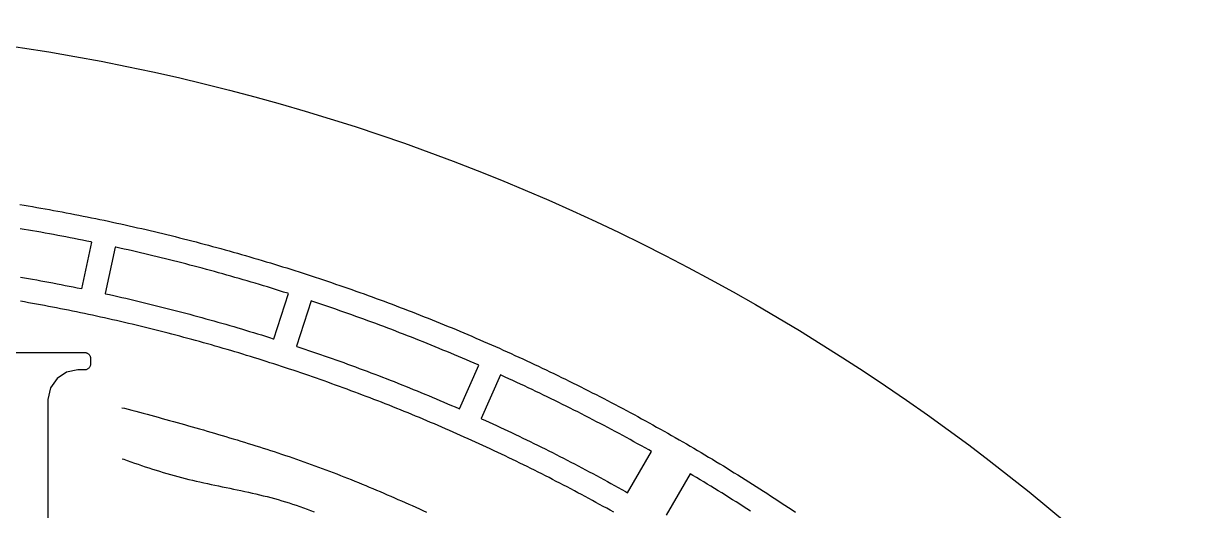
# Model space of a CAD drawing. Header units: millimetres. Extents: x -14.2 to 14.2, y -14.2 to 14.2.
# Drawn here: x 2.18 to 9.99, y 10.98 to 14.25 of the extents above; entities that cross this region are included whole.
import ezdxf

# ---------------------------------------------------------------- set-up
doc = ezdxf.new("R2010")
doc.units = ezdxf.units.MM
for name, color, linetype in [('ALTIN', 2, 'Continuous'), ('DOKU', 8, 'Continuous'), ('KESIM', 1, 'Continuous')]:
    doc.layers.add(name, color=color, linetype=linetype)

msp = doc.modelspace()

# ---------------------------------------------------------------- linework, layer by layer
at = {"layer": 'ALTIN'}
for points in [[(2.1518, 13.0336), (2.1803, 13.0288), (2.2087, 13.024), (2.2371, 13.0192), (2.2655, 13.0143), (2.2939, 13.0093), (2.3223, 13.0043), (2.3506, 12.9992), (2.379, 12.994), (2.4073, 12.9888), (2.4357, 12.9835), (2.464, 12.9782), (2.4923, 12.9728), (2.5206, 12.9673), (2.5489, 12.9618), (2.5771, 12.9562), (2.6054, 12.9505), (2.6337, 12.9448), (2.6619, 12.939), (2.6901, 12.9332), (2.7183, 12.9273), (2.7465, 12.9213), (2.7747, 12.9153), (2.8029, 12.9092), (2.831, 12.9031), (2.8592, 12.8969), (2.8873, 12.8906), (2.9154, 12.8843), (2.9435, 12.8779), (2.9716, 12.8714), (2.9997, 12.8649), (3.0277, 12.8583), (3.0558, 12.8517), (3.0838, 12.845), (3.1118, 12.8382), (3.1398, 12.8314), (3.1678, 12.8245), (3.1958, 12.8176), (3.2237, 12.8106), (3.2517, 12.8035), (3.2796, 12.7964), (3.3075, 12.7892), (3.3354, 12.782), (3.3633, 12.7747), (3.3912, 12.7673), (3.419, 12.7599), (3.4468, 12.7524), (3.4746, 12.7448), (3.5024, 12.7372), (3.5302, 12.7296), (3.558, 12.7218), (3.5857, 12.714), (3.6135, 12.7062), (3.6412, 12.6983), (3.6689, 12.6903), (3.6965, 12.6823), (3.7242, 12.6742), (3.7518, 12.666), (3.7795, 12.6578), (3.8071, 12.6495), (3.8347, 12.6412), (3.8622, 12.6328), (3.8898, 12.6243), (3.9173, 12.6158), (3.9448, 12.6072), (3.9723, 12.5986), (3.9998, 12.5899), (4.0273, 12.5811), (4.0547, 12.5723), (4.0821, 12.5635), (4.1095, 12.5545), (4.1369, 12.5455), (4.1643, 12.5365), (4.1916, 12.5274), (4.2189, 12.5182), (4.2462, 12.5089), (4.2735, 12.4997), (4.3008, 12.4903), (4.328, 12.4809), (4.3552, 12.4714), (4.3824, 12.4619), (4.4096, 12.4523), (4.4367, 12.4426), (4.4639, 12.4329), (4.491, 12.4232), (4.5181, 12.4133), (4.5452, 12.4035), (4.5722, 12.3935), (4.5992, 12.3835), (4.6262, 12.3734), (4.6532, 12.3633), (4.6802, 12.3531), (4.7071, 12.3429), (4.734, 12.3326), (4.7609, 12.3222), (4.7878, 12.3118), (4.8147, 12.3013), (4.8415, 12.2908), (4.8683, 12.2802), (4.8951, 12.2696), (4.9218, 12.2589), (4.9486, 12.2481), (4.9753, 12.2373), (5.0019, 12.2264), (5.0286, 12.2154), (5.0552, 12.2044), (5.0819, 12.1934), (5.1085, 12.1823), (5.135, 12.1711), (5.1616, 12.1599), (5.1881, 12.1486), (5.2146, 12.1372), (5.241, 12.1258), (5.2675, 12.1144), (5.2939, 12.1028), (5.3203, 12.0913), (5.3467, 12.0796), (5.373, 12.0679), (5.3993, 12.0562), (5.4256, 12.0444), (5.4519, 12.0325), (5.4781, 12.0206), (5.5043, 12.0086), (5.5305, 11.9966), (5.5567, 11.9845), (5.5828, 11.9723), (5.6089, 11.9601), (5.635, 11.9479), (5.661, 11.9355), (5.6871, 11.9232), (5.7131, 11.9107), (5.739, 11.8982), (5.765, 11.8857), (5.7909, 11.8731), (5.8168, 11.8604), (5.8426, 11.8477), (5.8685, 11.8349), (5.8943, 11.8221), (5.9201, 11.8092), (5.9458, 11.7963), (5.9715, 11.7833), (5.9972, 11.7702), (6.0229, 11.7571), (6.0485, 11.7439), (6.0741, 11.7307), (6.0997, 11.7174), (6.1252, 11.7041), (6.1508, 11.6907), (6.1763, 11.6772), (6.2017, 11.6637), (6.2272, 11.6502), (6.2526, 11.6366), (6.2779, 11.6229), (6.3033, 11.6092), (6.3286, 11.5954), (6.3539, 11.5816), (6.3791, 11.5677), (6.4043, 11.5537), (6.4295, 11.5397), (6.4547, 11.5257), (6.4798, 11.5116), (6.5049, 11.4974), (6.53, 11.4832), (6.555, 11.4689), (6.58, 11.4546), (6.605, 11.4402), (6.6299, 11.4258), (6.6549, 11.4113), (6.6797, 11.3967), (6.7046, 11.3821), (6.7294, 11.3675), (6.7542, 11.3528), (6.7789, 11.338), (6.8037, 11.3232), (6.8283, 11.3083), (6.853, 11.2934), (6.8776, 11.2784), (6.9022, 11.2634), (6.9268, 11.2483), (6.9513, 11.2332), (6.9758, 11.218), (7.0002, 11.2027), (7.0247, 11.1874), (7.049, 11.1721), (7.0734, 11.1567), (7.0977, 11.1412), (7.122, 11.1257), (7.1463, 11.1101), (7.1705, 11.0945), (7.1947, 11.0788), (7.2188, 11.0631), (7.243, 11.0473), (7.267, 11.0315), (7.2911, 11.0156), (7.3151, 10.9997), (7.3391, 10.9837), (7.363, 10.9677)], [(2.1558, 12.5461), (2.1832, 12.5414), (2.2105, 12.5366), (2.2379, 12.5318), (2.2652, 12.5268), (2.2925, 12.5219), (2.3199, 12.5168), (2.3472, 12.5117), (2.3745, 12.5066), (2.4017, 12.5014), (2.429, 12.4961), (2.4563, 12.4908), (2.4835, 12.4854), (2.5107, 12.4799), (2.538, 12.4744), (2.5652, 12.4689), (2.5684, 12.4682), (2.6349, 12.7812), (2.6296, 12.7823), (2.6018, 12.788), (2.5738, 12.7937), (2.5459, 12.7992), (2.518, 12.8048), (2.4901, 12.8102), (2.4621, 12.8156), (2.4341, 12.821), (2.4062, 12.8263), (2.3782, 12.8315), (2.3502, 12.8366), (2.3222, 12.8417), (2.2941, 12.8468), (2.2661, 12.8517), (2.2381, 12.8567), (2.21, 12.8615), (2.1819, 12.8663), (2.1539, 12.871)], [(6.142, 10.9673), (6.118, 10.9806), (6.0941, 10.994), (6.0701, 11.0072), (6.046, 11.0205), (6.022, 11.0336), (5.9979, 11.0467), (5.9738, 11.0598), (5.9496, 11.0728), (5.9255, 11.0858), (5.9013, 11.0987), (5.877, 11.1115), (5.8528, 11.1243), (5.8285, 11.137), (5.8042, 11.1497), (5.7798, 11.1624), (5.7555, 11.1749), (5.7311, 11.1875), (5.7067, 11.2), (5.6822, 11.2124), (5.6577, 11.2247), (5.6332, 11.2371), (5.6087, 11.2493), (5.5842, 11.2615), (5.5596, 11.2737), (5.535, 11.2858), (5.5103, 11.2978), (5.4857, 11.3098), (5.461, 11.3218), (5.4363, 11.3337), (5.4115, 11.3455), (5.3868, 11.3573), (5.362, 11.369), (5.3372, 11.3807), (5.3123, 11.3923), (5.2874, 11.4039), (5.2626, 11.4154), (5.2376, 11.4268), (5.2127, 11.4382), (5.1877, 11.4496), (5.1627, 11.4608), (5.1377, 11.4721), (5.1127, 11.4833), (5.0876, 11.4944), (5.0625, 11.5055), (5.0374, 11.5165), (5.0123, 11.5274), (4.9871, 11.5384), (4.9619, 11.5492), (4.9367, 11.56), (4.9115, 11.5707), (4.8862, 11.5814), (4.861, 11.5921), (4.8357, 11.6026), (4.8103, 11.6132), (4.785, 11.6236), (4.7596, 11.634), (4.7342, 11.6444), (4.7088, 11.6547), (4.6834, 11.6649), (4.6579, 11.6751), (4.6324, 11.6853), (4.6069, 11.6953), (4.5814, 11.7054), (4.5558, 11.7153), (4.5303, 11.7253), (4.5047, 11.7351), (4.4791, 11.7449), (4.4534, 11.7546), (4.4278, 11.7643), (4.4021, 11.774), (4.3764, 11.7835), (4.3507, 11.7931), (4.325, 11.8025), (4.2992, 11.8119), (4.2734, 11.8213), (4.2476, 11.8306), (4.2218, 11.8398), (4.196, 11.849), (4.1701, 11.8581), (4.1442, 11.8672), (4.1183, 11.8762), (4.0924, 11.8852), (4.0665, 11.8941), (4.0405, 11.9029), (4.0145, 11.9117), (3.9885, 11.9204), (3.9625, 11.9291), (3.9365, 11.9377), (3.9104, 11.9463), (3.8843, 11.9548), (3.8583, 11.9632), (3.8321, 11.9716), (3.806, 11.9799), (3.7799, 11.9882), (3.7537, 11.9964), (3.7275, 12.0046), (3.7013, 12.0127), (3.6751, 12.0208), (3.6489, 12.0287), (3.6226, 12.0367), (3.5964, 12.0445), (3.5701, 12.0524), (3.5438, 12.0601), (3.5175, 12.0678), (3.4911, 12.0755), (3.4648, 12.0831), (3.4384, 12.0906), (3.412, 12.0981), (3.3856, 12.1055), (3.3592, 12.1128), (3.3328, 12.1201), (3.3063, 12.1274), (3.2798, 12.1346), (3.2534, 12.1417), (3.2269, 12.1488), (3.2003, 12.1558), (3.1738, 12.1627), (3.1473, 12.1696), (3.1207, 12.1765), (3.0941, 12.1832), (3.0676, 12.19), (3.041, 12.1966), (3.0143, 12.2032), (2.9877, 12.2098), (2.9611, 12.2163), (2.9344, 12.2227), (2.9077, 12.2291), (2.881, 12.2354), (2.8543, 12.2416), (2.8276, 12.2478), (2.8009, 12.254), (2.7742, 12.2601), (2.7474, 12.2661), (2.7206, 12.272), (2.6939, 12.2779), (2.6671, 12.2838), (2.6403, 12.2896), (2.6134, 12.2953), (2.5866, 12.301), (2.5598, 12.3066), (2.5329, 12.3122), (2.5061, 12.3177), (2.4792, 12.3231), (2.4523, 12.3285), (2.4254, 12.3338), (2.3985, 12.3391), (2.3715, 12.3443), (2.3446, 12.3494), (2.3177, 12.3545), (2.2907, 12.3595), (2.2637, 12.3645), (2.2368, 12.3694), (2.2098, 12.3742), (2.1828, 12.379), (2.1557, 12.3838)], [(1.6696, 12.04), (2.5866, 12.04), (2.5905, 12.0398), (2.5944, 12.0392), (2.5982, 12.0383), (2.6019, 12.037), (2.6054, 12.0353), (2.6088, 12.0333), (2.6119, 12.0309), (2.6148, 12.0283), (2.6175, 12.0254), (2.6198, 12.0222), (2.6218, 12.0189), (2.6235, 12.0153), (2.6248, 12.0116), (2.6258, 12.0078), (2.6264, 12.0039), (2.6266, 12), (2.6266, 11.9629), (2.6264, 11.9589), (2.6258, 11.9551), (2.6248, 11.9512), (2.6235, 11.9475), (2.6218, 11.944), (2.6198, 11.9406), (2.6175, 11.9375), (2.6148, 11.9346), (2.6119, 11.9319), (2.6088, 11.9296), (2.6054, 11.9276), (2.6019, 11.9259), (2.5982, 11.9246), (2.5944, 11.9236), (2.5905, 11.923), (2.5866, 11.9229), (2.5422, 11.9229), (2.4646, 11.9079), (2.4017, 11.8649), (2.3581, 11.802), (2.341, 11.7246), (2.341, 9.6754)], [(7.0597, 10.9756), (7.0358, 10.9909), (7.0118, 11.0063), (6.9877, 11.0215), (6.9637, 11.0367), (6.9396, 11.0519), (6.9154, 11.067), (6.8913, 11.0821), (6.8671, 11.0971), (6.8429, 11.1121), (6.8186, 11.127), (6.7943, 11.1418), (6.77, 11.1566), (6.7456, 11.1713), (6.7212, 11.186), (6.6968, 11.2007), (6.6724, 11.2153), (6.6545, 11.2259), (6.4945, 10.9487)]]:
    msp.add_lwpolyline(points, dxfattribs=at)
for points in [[(2.8636, 12.4037), (2.8907, 12.3975), (2.9177, 12.3911), (2.9447, 12.3847), (2.9718, 12.3783), (2.9988, 12.3718), (3.0257, 12.3652), (3.0527, 12.3586), (3.0797, 12.3519), (3.1066, 12.3451), (3.1335, 12.3383), (3.1604, 12.3314), (3.1873, 12.3245), (3.2142, 12.3175), (3.2411, 12.3105), (3.2679, 12.3034), (3.2948, 12.2962), (3.3216, 12.289), (3.3484, 12.2817), (3.3752, 12.2744), (3.4019, 12.267), (3.4287, 12.2596), (3.4554, 12.2521), (3.4822, 12.2445), (3.5089, 12.2369), (3.5356, 12.2292), (3.5622, 12.2214), (3.5889, 12.2136), (3.6155, 12.2058), (3.6421, 12.1979), (3.6687, 12.1899), (3.6953, 12.1819), (3.7219, 12.1738), (3.7484, 12.1656), (3.775, 12.1574), (3.8015, 12.1491), (3.828, 12.1408), (3.8545, 12.1324), (3.8576, 12.1314), (3.9565, 12.4358), (3.9514, 12.4374), (3.9242, 12.446), (3.897, 12.4545), (3.8699, 12.463), (3.8427, 12.4714), (3.8155, 12.4798), (3.7882, 12.4881), (3.761, 12.4963), (3.7337, 12.5045), (3.7064, 12.5126), (3.6791, 12.5207), (3.6518, 12.5287), (3.6244, 12.5366), (3.5971, 12.5445), (3.5697, 12.5523), (3.5423, 12.56), (3.5149, 12.5677), (3.4875, 12.5754), (3.46, 12.583), (3.4326, 12.5905), (3.4051, 12.5979), (3.3776, 12.6053), (3.3501, 12.6127), (3.3226, 12.6199), (3.295, 12.6272), (3.2675, 12.6343), (3.2399, 12.6414), (3.2123, 12.6485), (3.1847, 12.6554), (3.1571, 12.6624), (3.1294, 12.6692), (3.1018, 12.676), (3.0741, 12.6828), (3.0465, 12.6894), (3.0188, 12.696), (2.9911, 12.7026), (2.9633, 12.7091), (2.9356, 12.7155), (2.9079, 12.7219), (2.8801, 12.7282), (2.8523, 12.7345), (2.8245, 12.7407), (2.7967, 12.7468), (2.7914, 12.7479), (2.7249, 12.4349), (2.7282, 12.4342), (2.7553, 12.4282), (2.7824, 12.4222), (2.8095, 12.4161), (2.8366, 12.4099)], [(4.1445, 12.0365), (4.1707, 12.0274), (4.197, 12.0183), (4.2232, 12.0091), (4.2494, 11.9998), (4.2755, 11.9905), (4.3017, 11.9812), (4.3278, 11.9718), (4.3539, 11.9623), (4.38, 11.9528), (4.4061, 11.9432), (4.4321, 11.9335), (4.4581, 11.9238), (4.4841, 11.9141), (4.5101, 11.9043), (4.5361, 11.8944), (4.562, 11.8845), (4.5879, 11.8745), (4.6138, 11.8645), (4.6397, 11.8544), (4.6656, 11.8442), (4.6914, 11.834), (4.7172, 11.8237), (4.743, 11.8134), (4.7687, 11.8031), (4.7945, 11.7926), (4.8202, 11.7821), (4.8459, 11.7716), (4.8716, 11.761), (4.8972, 11.7503), (4.9228, 11.7396), (4.9484, 11.7289), (4.974, 11.718), (4.9996, 11.7071), (5.0251, 11.6962), (5.0506, 11.6852), (5.0761, 11.6742), (5.1015, 11.6631), (5.1046, 11.6617), (5.2347, 11.9541), (5.2298, 11.9563), (5.2037, 11.9676), (5.1776, 11.979), (5.1514, 11.9902), (5.1252, 12.0014), (5.099, 12.0126), (5.0728, 12.0237), (5.0466, 12.0347), (5.0203, 12.0457), (4.994, 12.0566), (4.9677, 12.0675), (4.9414, 12.0783), (4.915, 12.0891), (4.8886, 12.0997), (4.8622, 12.1104), (4.8358, 12.121), (4.8093, 12.1315), (4.7828, 12.1419), (4.7563, 12.1524), (4.7298, 12.1627), (4.7033, 12.173), (4.6767, 12.1832), (4.6501, 12.1934), (4.6235, 12.2035), (4.5969, 12.2136), (4.5702, 12.2236), (4.5435, 12.2335), (4.5168, 12.2434), (4.4901, 12.2532), (4.4634, 12.263), (4.4366, 12.2727), (4.4098, 12.2823), (4.383, 12.2919), (4.3562, 12.3015), (4.3293, 12.3109), (4.3025, 12.3204), (4.2756, 12.3297), (4.2487, 12.339), (4.2217, 12.3483), (4.1948, 12.3574), (4.1678, 12.3666), (4.1408, 12.3756), (4.1138, 12.3846), (4.1087, 12.3863), (4.0098, 12.082), (4.0129, 12.0809), (4.0393, 12.0722), (4.0656, 12.0633), (4.0919, 12.0544), (4.1182, 12.0455)], [(5.3799, 11.5373), (5.4051, 11.5255), (5.4302, 11.5137), (5.4553, 11.5018), (5.4804, 11.4899), (5.5055, 11.4779), (5.5305, 11.4659), (5.5555, 11.4538), (5.5805, 11.4416), (5.6054, 11.4294), (5.6303, 11.4172), (5.6552, 11.4049), (5.6801, 11.3925), (5.7049, 11.3801), (5.7298, 11.3676), (5.7545, 11.3551), (5.7793, 11.3425), (5.804, 11.3299), (5.8287, 11.3172), (5.8534, 11.3044), (5.8781, 11.2916), (5.9027, 11.2788), (5.9273, 11.2659), (5.9518, 11.2529), (5.9764, 11.2399), (6.0009, 11.2269), (6.0254, 11.2137), (6.0498, 11.2006), (6.0742, 11.1873), (6.0986, 11.1741), (6.123, 11.1607), (6.1473, 11.1473), (6.1716, 11.1339), (6.1959, 11.1204), (6.2201, 11.1069), (6.2347, 11.0987), (6.3947, 11.3759), (6.3765, 11.3861), (6.3517, 11.4), (6.3268, 11.4138), (6.3018, 11.4276), (6.2769, 11.4413), (6.2519, 11.455), (6.2269, 11.4686), (6.2019, 11.4821), (6.1768, 11.4956), (6.1517, 11.5091), (6.1266, 11.5225), (6.1015, 11.5358), (6.0763, 11.5491), (6.0511, 11.5623), (6.0258, 11.5755), (6.0006, 11.5886), (5.9753, 11.6017), (5.9499, 11.6147), (5.9246, 11.6276), (5.8992, 11.6405), (5.8738, 11.6534), (5.8483, 11.6662), (5.8229, 11.6789), (5.7974, 11.6916), (5.7719, 11.7042), (5.7463, 11.7168), (5.7207, 11.7293), (5.6951, 11.7417), (5.6695, 11.7541), (5.6439, 11.7665), (5.6182, 11.7787), (5.5925, 11.791), (5.5667, 11.8031), (5.541, 11.8153), (5.5152, 11.8273), (5.4894, 11.8393), (5.4635, 11.8513), (5.4376, 11.8632), (5.4117, 11.875), (5.3858, 11.8868), (5.3809, 11.889), (5.2507, 11.5967), (5.2538, 11.5953), (5.279, 11.5838), (5.3043, 11.5723), (5.3295, 11.5607), (5.3547, 11.549)]]:
    msp.add_lwpolyline(points, close=True, dxfattribs=at)
at = {"layer": 'DOKU'}
for points in [[(2.8382, 11.6694), (2.8545, 11.6652), (2.8798, 11.6587), (2.9052, 11.6521), (2.9305, 11.6454), (2.9559, 11.6387), (2.9812, 11.632), (3.0065, 11.6252), (3.0318, 11.6184), (3.0571, 11.6116), (3.0823, 11.6047), (3.1076, 11.5978), (3.1329, 11.5908), (3.1581, 11.5838), (3.1834, 11.5768), (3.2086, 11.5698), (3.2338, 11.5627), (3.259, 11.5556), (3.2842, 11.5485), (3.3094, 11.5413), (3.3346, 11.5342), (3.3598, 11.5269), (3.385, 11.5197), (3.4101, 11.5124), (3.4353, 11.5051), (3.4604, 11.4978), (3.4856, 11.4904), (3.5107, 11.483), (3.5358, 11.4756), (3.5609, 11.4681), (3.586, 11.4605), (3.6111, 11.453), (3.6362, 11.4453), (3.6612, 11.4377), (3.6863, 11.43), (3.7113, 11.4222), (3.7363, 11.4144), (3.7613, 11.4065), (3.7863, 11.3985), (3.8112, 11.3905), (3.8362, 11.3825), (3.8611, 11.3743), (3.886, 11.3661), (3.9108, 11.3579), (3.9357, 11.3495), (3.9605, 11.3411), (3.9853, 11.3326), (4.0101, 11.3241), (4.0348, 11.3154), (4.0595, 11.3067), (4.0842, 11.2979), (4.1089, 11.289), (4.1335, 11.2801), (4.1581, 11.2711), (4.1827, 11.2619), (4.2072, 11.2528), (4.2317, 11.2435), (4.2562, 11.2341), (4.2807, 11.2247), (4.3051, 11.2152), (4.3295, 11.2056), (4.3539, 11.196), (4.3782, 11.1863), (4.4025, 11.1765), (4.4268, 11.1666), (4.4511, 11.1567), (4.4753, 11.1467), (4.4995, 11.1366), (4.5237, 11.1265), (4.5478, 11.1163), (4.5719, 11.1061), (4.596, 11.0958), (4.6201, 11.0854), (4.6442, 11.0751), (4.6682, 11.0646), (4.6922, 11.0541), (4.7162, 11.0436), (4.7402, 11.033), (4.7641, 11.0224), (4.7881, 11.0118), (4.812, 11.0011), (4.8359, 10.9904), (4.8598, 10.9796), (4.8836, 10.9688)], [(2.8402, 11.327), (2.8496, 11.3236), (2.8736, 11.315), (2.8977, 11.3065), (2.9219, 11.298), (2.946, 11.2896), (2.9701, 11.2814), (2.9943, 11.2733), (3.0185, 11.2653), (3.0428, 11.2574), (3.067, 11.2497), (3.0913, 11.2422), (3.1157, 11.2349), (3.1401, 11.2277), (3.1646, 11.2207), (3.1891, 11.2139), (3.2136, 11.2073), (3.2382, 11.2008), (3.2629, 11.1945), (3.2876, 11.1884), (3.3124, 11.1824), (3.3372, 11.1766), (3.362, 11.1709), (3.3869, 11.1653), (3.4119, 11.1598), (3.4369, 11.1544), (3.4619, 11.1491), (3.4869, 11.1439), (3.512, 11.1387), (3.5371, 11.1335), (3.5622, 11.1283), (3.5873, 11.1231), (3.6124, 11.1179), (3.6375, 11.1126), (3.6626, 11.1072), (3.6877, 11.1017), (3.7127, 11.0961), (3.7377, 11.0904), (3.7627, 11.0846), (3.7876, 11.0785), (3.8125, 11.0723), (3.8373, 11.0659), (3.8621, 11.0592), (3.8867, 11.0524), (3.9113, 11.0452), (3.9358, 11.0379), (3.9603, 11.0303), (3.9846, 11.0224), (4.0088, 11.0142), (4.033, 11.0058), (4.057, 10.9971), (4.081, 10.9881), (4.1048, 10.9788), (4.1285, 10.9693)]]:
    msp.add_lwpolyline(points, dxfattribs=at)
at = {"layer": 'KESIM'}
msp.add_circle((0, 0), 14.25, dxfattribs=at)

doc.saveas('drawing.dxf')
